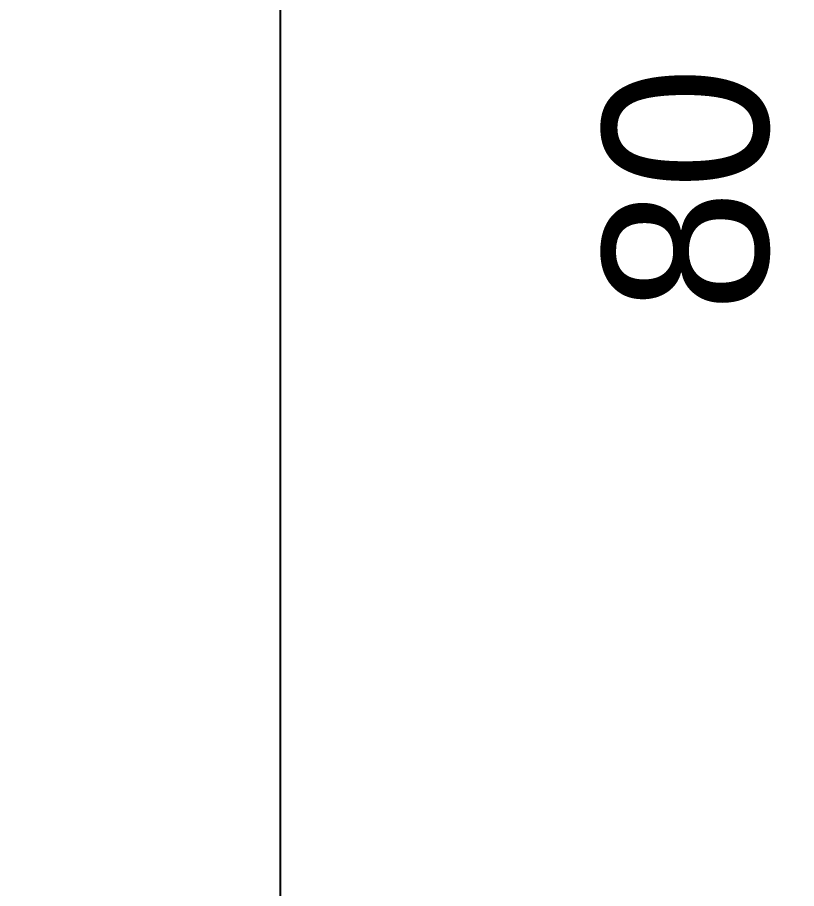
# Model space of a CAD drawing. Extents: x 735054 to 735644, y 4350981 to 4352008.
# Drawn here: x 735285.85 to 735292.92, y 4351954.66 to 4351962.56 of the extents above; entities that cross this region are included whole.
import ezdxf
from ezdxf.enums import TextEntityAlignment as Align

# ---------------------------------------------------------------- set-up
doc = ezdxf.new("R2010")
doc.units = 0
doc.layers.get('0').update_dxf_attribs({"linetype": 'CONTINUOUS'})

msp = doc.modelspace()

# ---------------------------------------------------------------- texts
at = {"color": 0, "linetype": 'CONTINUOUS'}
msp.add_text('80', height=1.5, rotation=90, dxfattribs=at).set_placement((735291.91, 4351961), align=Align.MIDDLE)
msp.add_text('80', height=1.5, rotation=90, dxfattribs=at).set_placement((735291.91, 4351961), align=Align.MIDDLE)

# ---------------------------------------------------------------- meshes
mesh = msp.add_polyface(dxfattribs=at)
corners = [(735362.5, 4350981), (735054.5, 4352007.5), (735644, 4350981), (735644, 4352007.5), (735054.5, 4350981)]
mesh.append_faces([[corners[k] for k in face] for face in [(0, 1, 4), (1, 0, 2, 3)]], dxfattribs={"vtx0": -1, "color": 0})
mesh = msp.add_polyface(dxfattribs=at)
corners = [(735345.58, 4351821), (735345.58, 4352001.5), (735064.5, 4352001.5), (735064.5, 4351821)]
mesh.append_faces([[corners[k] for k in face] for face in [(0, 1, 2, 3)]], dxfattribs={"color": 0})
mesh = msp.add_polyface(dxfattribs=at)
corners = [(735298.1, 4351828.19), (735298.1, 4351994.66), (735288.23, 4351994.66), (735288.23, 4351828.19)]
mesh.append_faces([[corners[k] for k in face] for face in [(0, 1, 2, 3)]], dxfattribs={"color": 0})

doc.saveas('drawing.dxf')
